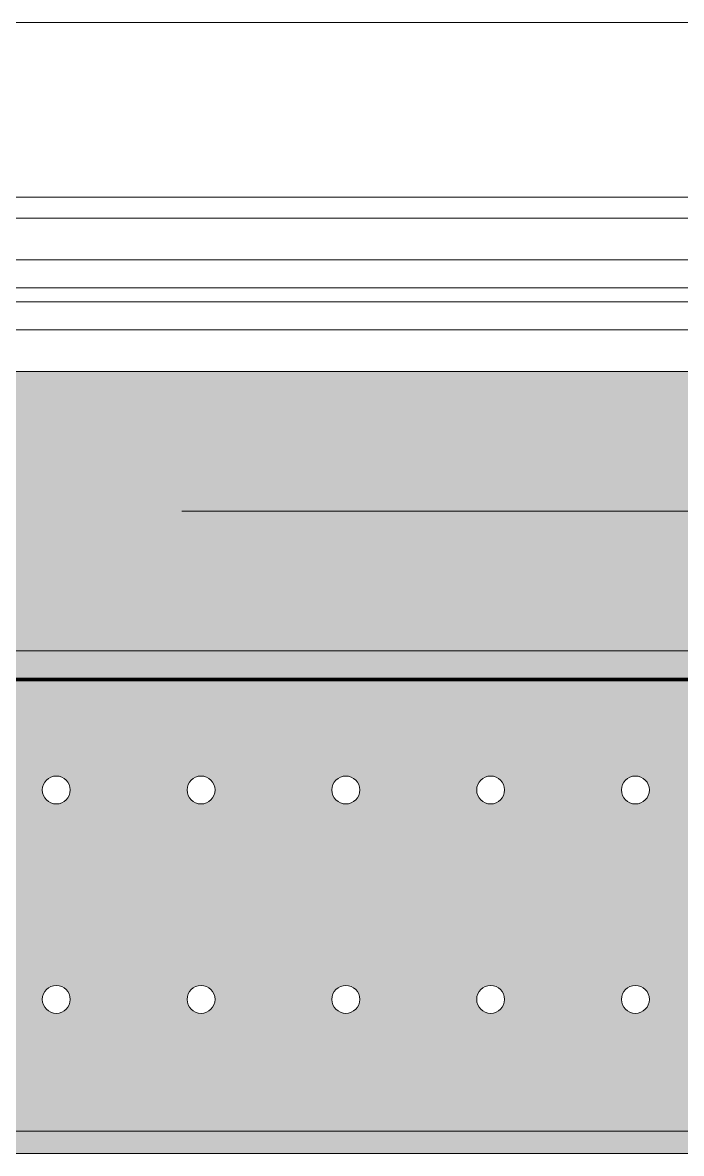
# Model space of a CAD drawing. Header units: millimetres. Extents: x 35144 to 233944, y -8553 to 29000.
# Drawn here: x 45791 to 46263, y 26540 to 27350 of the extents above; entities that cross this region are included whole.
import ezdxf

# ---------------------------------------------------------------- set-up
doc = ezdxf.new("R2010")
doc.units = ezdxf.units.MM
doc.linetypes.add('Осевая', pattern=[3175, 635, -476.25, 1587.5, -476.25])
for name, color, linetype, lineweight in [('A-GLAZ', 7, 'Continuous', 9), ('A-GLAZ-1', 7, 'Continuous', 13), ('Оси-2', 7, 'Осевая', 9)]:
    doc.layers.add(name, color=color, linetype=linetype, lineweight=lineweight)
for name, color, linetype, lineweight, true_color in [('A-WALL-1', 7, 'Continuous', 9, 0xc0c0c0), ('I-WALL-13', 7, 'Continuous', 53, 0xeaa7bf), ('I-WALL-27', 7, 'Continuous', 9, 0xd1cbbf), ('I-WALL-7', 7, 'Continuous', 9, 0xcbc7bf), ('S-WALL-ANLY', 7, 'Continuous', 13, 0x008040), ('Знаки-1', 9, 'Continuous', 9, 0x808080), ('Знаки-2', 7, 'Continuous', 9, 0xc1bbaf), ('Знаки-4', 7, 'Continuous', 9, 0xaba79f), ('Знаки-5', 7, 'Continuous', 9, 0xd5cdbe), ('Знаки-6', 7, 'Continuous', 9, 0xd1cabb), ('Знаки-7', 7, 'Continuous', 9, 0xccc5b7), ('Знаки-8', 7, 'Continuous', 9, 0xd4ccbd)]:
    doc.layers.add(name, color=color, linetype=linetype, lineweight=lineweight, true_color=true_color)
doc.layers.add('Знаки-3', color=7, linetype='Continuous', lineweight=9, transparency=0.5)

# ---------------------------------------------------------------- blocks, each defined once
blk = doc.blocks.new('120_Окно_СКБ_2Ст - 120_Окно_СКБ_2Ст 3100х2500 _мал_створка слева_-22273855-План отделки стен 1 этажа в осях 17-23')
at = {"layer": 'A-GLAZ'}
for p, q in [((1550, -5), (-1550, -5)), ((-1430, -55), (600, -55)), ((600, -65), (-1430, -65))]:
    blk.add_line(p, q, dxfattribs=at)
at = {"layer": 'A-GLAZ-1'}
for p, q in [((650, -35), (-1480, -35)), ((-1500, -85), (670, -85)), ((670, -85), (-1500, -85))]:
    blk.add_line(p, q, dxfattribs=at)
blk = doc.blocks.new('Зашивка радиатора_ с перфорацией М6 - Зашивка радиатора_ с перфорацией М13  _пищеблок_-32704458-План отделки стен 1 этажа в осях 17-23')
at = {"layer": 'Знаки-3'}
for points in [[(-370, 180), (2688.76, 180), (2688.76, 368), (2690, 368), (2690, 380), (-370, 380), (-370, 361.86)], [(2687.76, -179.94), (2688.76, -179.15), (2687.76, -163.94), (-370, -163.94), (-370, -179.94), (2663.76, -179.94)], [(840, -179.94), (880, -179.94), (879.32, -163.94), (840, -163.94)], [(840, -179.94), (880, -179.94), (879.32, -163.94), (840, -163.94)], [(865.18, -179.94), (870, -179.94), (869.66, -163.94), (850, -163.94), (850.34, -179.94), (865, -179.94)], [(850, -179.94), (870, -179.94), (869.66, -163.94), (850, -163.94)], [(940, -179.94), (980, -179.94), (979.32, -163.94), (940, -163.94)], [(980, -179.94), (979.32, -163.94), (940, -163.94), (940.68, -179.94), (979.32, -179.94)], [(950, -179.94), (970, -179.94), (969.66, -163.94), (950, -163.94)], [(960, -179.94), (970, -179.94), (969.66, -163.94), (950, -163.94), (950.34, -179.94), (957.41, -179.94)], [(1060, -179.94), (1080, -179.94), (1079.32, -163.94), (1040, -163.94), (1040.68, -179.94), (1054.82, -179.94)], [(1040, -179.94), (1080, -179.94), (1079.32, -163.94), (1040, -163.94)], [(1050, -179.94), (1070, -179.94), (1069.66, -163.94), (1050, -163.94)], [(1060, -179.94), (1070, -179.94), (1069.66, -163.94), (1050, -163.94), (1050.34, -179.94), (1057.41, -179.94)], [(1160, -179.94), (1180, -179.94), (1179.32, -163.94), (1140, -163.94), (1140.68, -179.94), (1154.82, -179.94)], [(1165, -179.94), (1180, -179.94), (1179.32, -163.94), (1140, -163.94), (1140.68, -179.94), (1162.59, -179.94)], [(1152.93, -179.94), (1170, -179.94), (1169.66, -163.94), (1150, -163.94), (1150.34, -179.94), (1151.34, -179.94)], [(1150, -179.94), (1170, -179.94), (1169.66, -163.94), (1150, -163.94)], [(1265.18, -179.94), (1280, -179.94), (1279.32, -163.94), (1240, -163.94), (1240.68, -179.94), (1265, -179.94)], [(1268.66, -179.94), (1280, -179.94), (1279.32, -163.94), (1240, -163.94), (1240.68, -179.94), (1267.07, -179.94)], [(1250, -179.94), (1270, -179.94), (1269.66, -163.94), (1250, -163.94)], [(1269.66, -179.94), (1270, -179.94), (1269.66, -163.94), (1250, -163.94), (1250.34, -179.94), (1268.66, -179.94)]]:
    blk.add_hatch(color=256, dxfattribs=at).paths.add_polyline_path(points)
h = blk.add_hatch(color=256, dxfattribs=at)
h.paths.add_polyline_path([(-370, -179.94), (2688.76, -179.15), (2688.76, 180), (-370, 180), (-370, 79.29)])
h.paths.add_polyline_path([(2316.25, -79.65), (2311.25, -78.31), (2307.59, -74.65), (2306.25, -69.65), (2307.59, -64.65), (2311.25, -60.98), (2316.25, -59.65), (2321.25, -60.98), (2324.91, -64.65), (2326.25, -69.65), (2324.91, -74.65), (2321.25, -78.31), (2318.84, -79.3)])
h.paths.add_polyline_path([(2523.75, -79.65), (2518.75, -78.31), (2515.09, -74.65), (2513.75, -69.65), (2515.09, -64.65), (2518.75, -60.98), (2523.75, -59.65), (2528.75, -60.98), (2532.41, -64.65), (2533.75, -69.65), (2532.41, -74.65), (2528.75, -78.31), (2526.34, -79.3)])
h.paths.add_polyline_path([(2108.75, -79.65), (2103.75, -78.31), (2100.09, -74.65), (2098.75, -69.65), (2100.09, -64.65), (2103.75, -60.98), (2108.75, -59.65), (2113.75, -60.98), (2117.41, -64.65), (2118.75, -69.65), (2117.41, -74.65), (2113.75, -78.31), (2111.34, -79.3)])
h.paths.add_polyline_path([(2420, -79.65), (2415, -78.31), (2411.34, -74.65), (2410, -69.65), (2411.34, -64.65), (2415, -60.98), (2420, -59.65), (2425, -60.98), (2428.66, -64.65), (2430, -69.65), (2428.66, -74.65), (2425, -78.31), (2422.59, -79.3)])
h.paths.add_polyline_path([(2627.5, -79.65), (2622.5, -78.31), (2618.84, -74.65), (2617.5, -69.65), (2618.84, -64.65), (2622.5, -60.98), (2627.5, -59.65), (2632.5, -60.98), (2636.16, -64.65), (2637.5, -69.65), (2636.16, -74.65), (2632.5, -78.31), (2630.09, -79.3)])
h.paths.add_polyline_path([(2005, -79.65), (2000, -78.31), (1996.34, -74.65), (1995, -69.65), (1996.34, -64.65), (2000, -60.98), (2005, -59.65), (2010, -60.98), (2013.66, -64.65), (2015, -69.65), (2013.66, -74.65), (2010, -78.31), (2007.59, -79.3)])
h.paths.add_polyline_path([(2212.5, -79.65), (2207.5, -78.31), (2203.84, -74.65), (2202.5, -69.65), (2203.84, -64.65), (2207.5, -60.98), (2212.5, -59.65), (2217.5, -60.98), (2221.16, -64.65), (2222.5, -69.65), (2221.16, -74.65), (2217.5, -78.31), (2215.09, -79.3)])
h.paths.add_polyline_path([(1693.75, -79.65), (1688.75, -78.31), (1685.09, -74.65), (1683.75, -69.65), (1685.09, -64.65), (1688.75, -60.98), (1693.75, -59.65), (1698.75, -60.98), (1702.41, -64.65), (1703.75, -69.65), (1702.41, -74.65), (1698.75, -78.31), (1696.34, -79.3)])
h.paths.add_polyline_path([(1590, -79.65), (1585, -78.31), (1581.34, -74.65), (1580, -69.65), (1581.4, -64.56), (1585, -60.98), (1590, -59.65), (1595, -60.98), (1598.66, -64.65), (1600, -69.65), (1598.66, -74.65), (1595, -78.31), (1592.59, -79.3)])
h.paths.add_polyline_path([(1486.25, -79.65), (1481.25, -78.31), (1477.59, -74.65), (1476.25, -69.65), (1477.59, -64.65), (1481.25, -60.98), (1486.25, -59.65), (1491.25, -60.98), (1494.91, -64.65), (1496.25, -69.65), (1494.91, -74.65), (1491.25, -78.31), (1488.63, -79.33)])
h.paths.add_polyline_path([(1797.5, -79.65), (1792.5, -78.31), (1788.84, -74.65), (1787.5, -69.65), (1788.84, -64.65), (1792.5, -60.98), (1797.5, -59.65), (1802.5, -60.98), (1806.16, -64.65), (1807.5, -69.65), (1806.16, -74.65), (1802.5, -78.31), (1800.09, -79.3)])
h.paths.add_polyline_path([(1901.25, -79.65), (1896.25, -78.31), (1892.59, -74.65), (1891.25, -69.65), (1892.59, -64.65), (1896.25, -60.98), (1901.25, -59.65), (1906.25, -60.98), (1909.91, -64.65), (1911.25, -69.65), (1909.91, -74.65), (1906.25, -78.31), (1903.84, -79.3)])
h.paths.add_polyline_path([(1382.5, -79.65), (1377.5, -78.31), (1373.84, -74.65), (1372.5, -69.65), (1373.84, -64.65), (1377.5, -60.98), (1382.5, -59.65), (1387.5, -60.98), (1391.16, -64.65), (1392.5, -69.65), (1391.16, -74.65), (1387.5, -78.31), (1385.09, -79.3)])
h.paths.add_polyline_path([(1071.25, -79.65), (1066.25, -78.31), (1062.59, -74.65), (1061.25, -69.65), (1062.59, -64.65), (1066.25, -60.98), (1071.25, -59.65), (1076.25, -60.98), (1079.91, -64.65), (1081.25, -69.65), (1079.91, -74.65), (1076.25, -78.31), (1073.84, -79.3)])
h.paths.add_polyline_path([(760, -79.65), (755, -78.31), (751.34, -74.65), (750, -69.65), (751.34, -64.65), (755, -60.98), (760, -59.65), (765, -60.98), (768.66, -64.65), (770, -69.65), (768.66, -74.65), (765, -78.31), (762.59, -79.3)])
h.paths.add_polyline_path([(967.5, -79.65), (962.5, -78.31), (958.84, -74.65), (957.5, -69.65), (958.84, -64.65), (962.5, -60.98), (967.5, -59.65), (972.5, -60.98), (976.16, -64.65), (977.5, -69.65), (976.16, -74.65), (972.5, -78.31), (970.09, -79.3)])
h.paths.add_polyline_path([(1175, -79.65), (1170, -78.31), (1166.34, -74.65), (1165, -69.65), (1166.34, -64.65), (1170, -60.98), (1175, -59.65), (1180, -60.98), (1183.66, -64.65), (1185, -69.65), (1183.66, -74.65), (1180, -78.31), (1177.59, -79.3)])
h.paths.add_polyline_path([(1278.75, -79.65), (1273.75, -78.31), (1270.09, -74.65), (1268.75, -69.65), (1270.09, -64.65), (1273.75, -60.98), (1278.75, -59.65), (1283.75, -60.98), (1287.41, -64.65), (1288.75, -69.65), (1287.41, -74.65), (1283.75, -78.31), (1281.34, -79.3)])
h.paths.add_polyline_path([(863.75, -79.65), (858.75, -78.31), (855.09, -74.65), (853.75, -69.65), (855.09, -64.65), (858.75, -60.98), (863.75, -59.65), (868.75, -60.98), (872.41, -64.65), (873.75, -69.65), (872.41, -74.65), (868.75, -78.31), (866.34, -79.3)])
h.paths.add_polyline_path([(656.25, -79.65), (651.25, -78.31), (647.59, -74.65), (646.25, -69.65), (647.59, -64.65), (651.25, -60.98), (656.25, -59.65), (661.25, -60.98), (664.91, -64.65), (666.25, -69.65), (664.91, -74.65), (661.25, -78.31), (658.84, -79.3)])
h.paths.add_polyline_path([(345, -79.65), (340, -78.31), (336.34, -74.65), (335, -69.65), (336.34, -64.65), (340, -60.98), (345, -59.65), (350, -60.98), (353.66, -64.65), (355, -69.65), (353.66, -74.65), (350, -78.31), (347.59, -79.3)])
h.paths.add_polyline_path([(448.75, -79.65), (443.75, -78.31), (440.09, -74.65), (438.75, -69.65), (440.09, -64.65), (443.75, -60.98), (448.75, -59.65), (453.75, -60.98), (457.41, -64.65), (458.75, -69.65), (457.41, -74.65), (453.75, -78.31), (451.34, -79.3)])
h.paths.add_polyline_path([(137.5, -79.65), (132.5, -78.31), (128.84, -74.65), (127.5, -69.65), (128.84, -64.65), (132.5, -60.98), (137.5, -59.65), (142.5, -60.98), (146.16, -64.65), (147.5, -69.65), (146.16, -74.65), (142.5, -78.31), (140.09, -79.3)])
h.paths.add_polyline_path([(241.25, -79.65), (236.25, -78.31), (232.59, -74.65), (231.25, -69.65), (232.59, -64.65), (236.25, -60.98), (241.25, -59.65), (246.25, -60.98), (249.91, -64.65), (251.25, -69.65), (249.91, -74.65), (246.25, -78.31), (243.84, -79.3)])
h.paths.add_polyline_path([(552.5, -79.65), (547.5, -78.31), (543.84, -74.65), (542.5, -69.65), (543.84, -64.65), (547.5, -60.98), (552.5, -59.65), (557.5, -60.98), (561.16, -64.65), (562.5, -69.65), (560.93, -74.94), (557.5, -78.31), (555.09, -79.3)])
h.paths.add_polyline_path([(33.75, -79.65), (28.75, -78.31), (25.09, -74.65), (23.75, -69.65), (25.09, -64.65), (28.75, -60.98), (33.75, -59.65), (38.75, -60.98), (42.41, -64.65), (43.75, -69.65), (42.41, -74.65), (38.75, -78.31), (36.34, -79.3)])
h.paths.add_polyline_path([(-173.75, -79.65), (-178.75, -78.31), (-182.41, -74.65), (-183.75, -69.65), (-182.41, -64.65), (-178.75, -60.98), (-173.75, -59.65), (-168.75, -60.98), (-165.09, -64.65), (-163.75, -69.65), (-165.09, -74.65), (-168.75, -78.31), (-171.16, -79.3)])
h.paths.add_polyline_path([(-70, -79.65), (-75, -78.31), (-78.66, -74.65), (-80, -69.65), (-78.66, -64.65), (-75, -60.98), (-70, -59.65), (-65, -60.98), (-61.34, -64.65), (-60, -69.65), (-61.34, -74.65), (-65, -78.31), (-67.41, -79.3)])
h.paths.add_polyline_path([(-277.5, -79.65), (-282.5, -78.31), (-286.16, -74.65), (-287.5, -69.65), (-286.16, -64.65), (-282.5, -60.98), (-277.5, -59.65), (-272.5, -60.98), (-268.84, -64.65), (-267.5, -69.65), (-268.84, -74.65), (-272.5, -78.31), (-274.91, -79.3)])
h.paths.add_polyline_path([(2627.5, 70.35), (2622.5, 71.69), (2618.84, 75.35), (2617.5, 80.35), (2618.84, 85.35), (2622.5, 89.02), (2627.5, 90.35), (2632.5, 89.02), (2636.16, 85.35), (2637.5, 80.35), (2636.16, 75.35), (2632.5, 71.69), (2630.09, 70.7)])
h.paths.add_polyline_path([(2316.25, 70.35), (2311.25, 71.69), (2307.59, 75.35), (2306.25, 80.35), (2307.59, 85.35), (2311.25, 89.02), (2316.25, 90.35), (2321.25, 89.02), (2324.91, 85.35), (2326.25, 80.35), (2324.91, 75.35), (2321.25, 71.69), (2318.84, 70.7)])
h.paths.add_polyline_path([(2108.75, 70.35), (2103.75, 71.69), (2100.09, 75.35), (2098.75, 80.35), (2100.09, 85.35), (2103.75, 89.02), (2108.75, 90.35), (2113.75, 89.02), (2117.41, 85.35), (2118.75, 80.35), (2117.41, 75.35), (2113.75, 71.69), (2111.34, 70.7)])
h.paths.add_polyline_path([(2005, 70.35), (2000, 71.69), (1996.34, 75.35), (1995, 80.35), (1996.34, 85.35), (2000, 89.02), (2005, 90.35), (2010, 89.02), (2013.66, 85.35), (2015, 80.35), (2013.66, 75.35), (2010, 71.69), (2007.59, 70.7)])
h.paths.add_polyline_path([(1901.25, 70.35), (1896.25, 71.69), (1892.59, 75.35), (1891.25, 80.35), (1892.59, 85.35), (1896.25, 89.02), (1901.25, 90.35), (1906.25, 89.02), (1909.91, 85.35), (1911.25, 80.35), (1909.91, 75.35), (1906.25, 71.69), (1903.84, 70.7)])
h.paths.add_polyline_path([(2523.75, 70.35), (2518.75, 71.69), (2515.09, 75.35), (2513.75, 80.35), (2515.09, 85.35), (2518.75, 89.02), (2523.75, 90.35), (2528.75, 89.02), (2532.41, 85.35), (2533.75, 80.35), (2532.41, 75.35), (2528.75, 71.69), (2526.34, 70.7)])
h.paths.add_polyline_path([(2420, 70.35), (2415, 71.69), (2411.34, 75.35), (2410, 80.35), (2411.34, 85.35), (2415, 89.02), (2420, 90.35), (2425, 89.02), (2428.66, 85.35), (2430, 80.35), (2428.66, 75.35), (2425, 71.69), (2422.59, 70.7)])
h.paths.add_polyline_path([(2212.5, 70.35), (2207.5, 71.69), (2203.84, 75.35), (2202.5, 80.35), (2203.84, 85.35), (2207.5, 89.02), (2212.5, 90.35), (2217.5, 89.02), (2221.16, 85.35), (2222.5, 80.35), (2221.16, 75.35), (2217.5, 71.69), (2215.09, 70.7)])
h.paths.add_polyline_path([(1278.75, 70.35), (1273.75, 71.69), (1270.09, 75.35), (1268.75, 80.35), (1270.09, 85.35), (1273.75, 89.02), (1278.75, 90.35), (1283.75, 89.02), (1287.41, 85.35), (1288.75, 80.35), (1287.41, 75.35), (1283.75, 71.69), (1281.34, 70.7)])
h.paths.add_polyline_path([(1693.75, 70.35), (1688.75, 71.69), (1685.09, 75.35), (1683.75, 80.35), (1685.09, 85.35), (1688.75, 89.02), (1693.75, 90.35), (1698.75, 89.02), (1702.41, 85.35), (1703.75, 80.35), (1702.41, 75.35), (1698.75, 71.69), (1696.34, 70.7)])
h.paths.add_polyline_path([(1797.5, 70.35), (1792.5, 71.69), (1788.84, 75.35), (1787.5, 80.35), (1788.84, 85.35), (1792.5, 89.02), (1797.5, 90.35), (1802.5, 89.02), (1806.16, 85.35), (1807.5, 80.35), (1806.16, 75.35), (1802.5, 71.69), (1800.09, 70.7)])
h.paths.add_polyline_path([(1382.5, 70.35), (1377.5, 71.69), (1373.84, 75.35), (1372.5, 80.35), (1373.84, 85.35), (1377.5, 89.02), (1382.5, 90.35), (1387.5, 89.02), (1391.16, 85.35), (1392.5, 80.35), (1391.16, 75.35), (1387.5, 71.69), (1385.09, 70.7)])
h.paths.add_polyline_path([(1590, 70.35), (1585, 71.69), (1581.34, 75.35), (1580, 80.35), (1581.34, 85.35), (1585, 89.02), (1590, 90.35), (1595, 89.02), (1598.66, 85.35), (1600, 80.35), (1598.66, 75.35), (1595, 71.69), (1592.59, 70.7)])
h.paths.add_polyline_path([(1486.25, 70.35), (1481.25, 71.69), (1477.59, 75.35), (1476.25, 80.35), (1477.59, 85.35), (1481.25, 89.02), (1486.25, 90.35), (1491.25, 89.02), (1494.91, 85.35), (1496.25, 80.35), (1494.91, 75.35), (1491.25, 71.69), (1488.63, 70.67)])
h.paths.add_polyline_path([(863.75, 70.35), (858.75, 71.69), (855.09, 75.35), (853.75, 80.35), (855.09, 85.35), (858.75, 89.02), (863.75, 90.35), (868.75, 89.02), (872.41, 85.35), (873.75, 80.35), (872.41, 75.35), (868.75, 71.69), (866.34, 70.7)])
h.paths.add_polyline_path([(967.5, 70.35), (962.5, 71.69), (958.84, 75.35), (957.5, 80.35), (958.84, 85.35), (962.5, 89.02), (967.5, 90.35), (972.5, 89.02), (976.16, 85.35), (977.5, 80.35), (976.16, 75.35), (972.5, 71.69), (970.09, 70.7)])
h.paths.add_polyline_path([(760, 70.35), (755, 71.69), (751.34, 75.35), (750, 80.35), (751.34, 85.35), (755, 89.02), (760, 90.35), (765, 89.02), (768.66, 85.35), (770, 80.35), (768.66, 75.35), (765, 71.69), (762.59, 70.7)])
h.paths.add_polyline_path([(1175, 70.35), (1170, 71.69), (1166.34, 75.35), (1165, 80.35), (1166.34, 85.35), (1170, 89.02), (1175, 90.35), (1180, 89.02), (1183.66, 85.35), (1185, 80.35), (1183.66, 75.35), (1180, 71.69), (1177.59, 70.7)])
h.paths.add_polyline_path([(656.25, 70.35), (651.25, 71.69), (647.59, 75.35), (646.25, 80.35), (647.59, 85.35), (651.25, 89.02), (656.25, 90.35), (661.25, 89.02), (664.91, 85.35), (666.25, 80.35), (664.91, 75.35), (661.25, 71.69), (658.84, 70.7)])
h.paths.add_polyline_path([(1071.25, 70.35), (1066.25, 71.69), (1062.59, 75.35), (1061.25, 80.35), (1062.59, 85.35), (1066.25, 89.02), (1071.25, 90.35), (1076.25, 89.02), (1079.91, 85.35), (1081.25, 80.35), (1079.91, 75.35), (1076.25, 71.69), (1073.84, 70.7)])
h.paths.add_polyline_path([(241.25, 70.35), (236.25, 71.69), (232.59, 75.35), (231.25, 80.35), (232.59, 85.35), (236.25, 89.02), (241.25, 90.35), (246.25, 89.02), (249.91, 85.35), (251.25, 80.35), (249.91, 75.35), (246.25, 71.69), (243.84, 70.7)])
h.paths.add_polyline_path([(137.5, 70.35), (132.5, 71.69), (128.84, 75.35), (127.5, 80.35), (128.84, 85.35), (132.5, 89.02), (137.5, 90.35), (142.5, 89.02), (146.16, 85.35), (147.5, 80.35), (146.16, 75.35), (142.5, 71.69), (140.09, 70.7)])
h.paths.add_polyline_path([(345, 70.35), (340, 71.69), (336.34, 75.35), (335, 80.35), (336.34, 85.35), (340, 89.02), (345, 90.35), (350, 89.02), (353.66, 85.35), (355, 80.35), (353.66, 75.35), (350, 71.69), (347.59, 70.7)])
h.paths.add_polyline_path([(33.75, 70.35), (28.75, 71.69), (25.09, 75.35), (23.75, 80.35), (25.09, 85.35), (28.75, 89.02), (33.75, 90.35), (38.75, 89.02), (42.41, 85.35), (43.75, 80.35), (42.41, 75.35), (38.75, 71.69), (36.34, 70.7)])
h.paths.add_polyline_path([(448.75, 70.35), (443.75, 71.69), (440.09, 75.35), (438.75, 80.35), (440.09, 85.35), (443.75, 89.02), (448.75, 90.35), (453.75, 89.02), (457.41, 85.35), (458.75, 80.35), (457.41, 75.35), (453.75, 71.69), (451.34, 70.7)])
h.paths.add_polyline_path([(-70, 70.35), (-75, 71.69), (-78.66, 75.35), (-80, 80.35), (-78.66, 85.35), (-75, 89.02), (-70, 90.35), (-65, 89.02), (-61.34, 85.35), (-60, 80.35), (-61.34, 75.35), (-65, 71.69), (-67.41, 70.7)])
h.paths.add_polyline_path([(552.5, 70.35), (547.5, 71.69), (543.84, 75.35), (542.5, 80.35), (543.84, 85.35), (547.5, 89.02), (552.5, 90.35), (557.5, 89.02), (561.16, 85.35), (562.5, 80.35), (560.93, 75.06), (557.5, 71.69), (555.09, 70.7)])
h.paths.add_polyline_path([(-173.75, 70.35), (-178.75, 71.69), (-182.41, 75.35), (-183.75, 80.35), (-182.41, 85.35), (-178.75, 89.02), (-173.75, 90.35), (-168.75, 89.02), (-165.09, 85.35), (-163.75, 80.35), (-165.09, 75.35), (-168.75, 71.69), (-171.16, 70.7)])
h.paths.add_polyline_path([(-277.5, 70.35), (-282.5, 71.69), (-286.16, 75.35), (-287.5, 80.35), (-286.16, 85.35), (-282.5, 89.02), (-277.5, 90.35), (-272.5, 89.02), (-268.84, 85.35), (-267.5, 80.35), (-268.84, 75.35), (-272.5, 71.69), (-274.91, 70.7)])
at = {"layer": 'Знаки-1'}
for p, q in [((2690, 380), (-370, 380)), ((-370, 180), (2688.76, 180)), ((2688.76, 180), (-370, 180)), ((-370, -179.94), (2688.76, -179.94))]:
    blk.add_line(p, q, dxfattribs=at)
for centre, start, end in [((863.75, 80.35), 0, 180), ((967.5, 80.35), 0, 180), ((1071.25, 80.35), 0, 180), ((1175, 80.35), 0, 180), ((1278.75, 80.35), 0, 180), ((863.75, 80.35), 180, 0), ((967.5, 80.35), 180, 0), ((1071.25, 80.35), 180, 0), ((1175, 80.35), 180, 0), ((1278.75, 80.35), 180, 0), ((863.75, -69.65), 0, 180), ((967.5, -69.65), 0, 180), ((1071.25, -69.65), 0, 180), ((1175, -69.65), 0, 180), ((1278.75, -69.65), 0, 180), ((863.75, -69.65), 180, 0), ((967.5, -69.65), 180, 0), ((1071.25, -69.65), 180, 0), ((1175, -69.65), 180, 0), ((1278.75, -69.65), 180, 0)]:
    blk.add_arc(centre, 10, start, end, dxfattribs=at)
at = {"layer": 'Знаки-2'}
for p, q in [((2688.76, 180), (-370, 180)), ((-370, 180), (2688.76, 180)), ((840, -163.94), (880, -163.94)), ((880, -163.94), (840, -163.94)), ((940, -163.94), (880, -163.94)), ((940, -163.94), (950, -163.94)), ((950, -163.94), (940, -163.94)), ((950, -163.94), (970, -163.94)), ((951.34, -163.94), (950, -163.94)), ((970, -163.94), (951.34, -163.94)), ((970, -163.94), (980, -163.94)), ((980, -163.94), (970, -163.94)), ((1040, -163.94), (980, -163.94)), ((1040, -163.94), (1042.68, -163.94)), ((1080, -163.94), (1040, -163.94)), ((1042.68, -163.94), (1060, -163.94)), ((1060, -163.94), (1080, -163.94)), ((1140, -163.94), (1080, -163.94)), ((1140, -163.94), (1180, -163.94)), ((1180, -163.94), (1140, -163.94)), ((1240, -163.94), (1180, -163.94)), ((1240, -163.94), (1250, -163.94)), ((1250, -163.94), (1240, -163.94)), ((1250, -163.94), (1270, -163.94)), ((1270, -163.94), (1250, -163.94)), ((1270, -163.94), (1280, -163.94)), ((1280, -163.94), (1270, -163.94)), ((1340, -163.94), (1280, -163.94)), ((840, -179.94), (880, -179.94)), ((880, -179.94), (840, -179.94)), ((880, -179.94), (940, -179.94)), ((940, -179.94), (950, -179.94)), ((950, -179.94), (940, -179.94)), ((950, -179.94), (957.41, -179.94)), ((970, -179.94), (950, -179.94)), ((957.41, -179.94), (970, -179.94)), ((970, -179.94), (980, -179.94)), ((980, -179.94), (970, -179.94)), ((980, -179.94), (1040, -179.94)), ((1040, -179.94), (1080, -179.94)), ((1080, -179.94), (1040, -179.94)), ((1080, -179.94), (1140, -179.94)), ((1140, -179.94), (1180, -179.94)), ((1180, -179.94), (1140, -179.94)), ((1180, -179.94), (1240, -179.94)), ((1240, -179.94), (1250, -179.94)), ((1245.86, -179.94), (1240, -179.94)), ((1250, -179.94), (1245.86, -179.94)), ((1250, -179.94), (1270, -179.94)), ((1270, -179.94), (1250, -179.94)), ((1270, -179.94), (1280, -179.94)), ((1279.32, -179.94), (1270, -179.94)), ((1280, -179.94), (1279.32, -179.94)), ((1280, -179.94), (1340, -179.94))]:
    blk.add_line(p, q, dxfattribs=at)
at = {"layer": 'Знаки-4'}
for p, q in [((-370, 380), (2690, 380)), ((-322.14, -163.94), (2646.93, -163.94)), ((2688.76, -179.94), (-370, -179.94)), ((2663.76, -179.94), (-359.24, -179.94))]:
    blk.add_line(p, q, dxfattribs=at)
for centre, start, end in [((863.75, 80.35), 0, 180), ((967.5, 80.35), 0, 180), ((1071.25, 80.35), 0, 180), ((1175, 80.35), 0, 180), ((1278.75, 80.35), 0, 180), ((863.75, 80.35), 180, 360), ((967.5, 80.35), 180, 0), ((1071.25, 80.35), 180, 360), ((1175, 80.35), 180, 360), ((1278.75, 80.35), 180, 360), ((863.75, -69.65), 0, 180), ((967.5, -69.65), 0, 180), ((1071.25, -69.65), 0, 180), ((1175, -69.65), 0, 180), ((1278.75, -69.65), 0, 180), ((863.75, -69.65), 180, 360), ((967.5, -69.65), 180, 360), ((1071.25, -69.65), 180, 360), ((1175, -69.65), 180, 360), ((1278.75, -69.65), 180, 360)]:
    blk.add_arc(centre, 10, start, end, dxfattribs=at)
at = {"layer": 'Знаки-5'}
for p, q in [((854.82, -163.94), (851.34, -163.94)), ((865, -163.94), (855, -163.94)), ((868.66, -163.94), (865.18, -163.94)), ((954.82, -163.94), (951.34, -163.94)), ((965, -163.94), (955, -163.94)), ((968.66, -163.94), (965.18, -163.94)), ((1054.82, -163.94), (1051.34, -163.94)), ((1065, -163.94), (1055, -163.94)), ((1068.66, -163.94), (1065.18, -163.94)), ((1154.82, -163.94), (1151.34, -163.94)), ((1165, -163.94), (1155, -163.94)), ((1168.66, -163.94), (1165.18, -163.94)), ((1254.82, -163.94), (1251.34, -163.94)), ((1265, -163.94), (1255, -163.94)), ((1268.66, -163.94), (1265.18, -163.94)), ((851.34, -179.94), (854.82, -179.94)), ((855, -179.94), (865, -179.94)), ((865.18, -179.94), (868.66, -179.94)), ((951.34, -179.94), (954.82, -179.94)), ((955, -179.94), (965, -179.94)), ((965.18, -179.94), (968.66, -179.94)), ((1051.34, -179.94), (1054.82, -179.94)), ((1055, -179.94), (1065, -179.94)), ((1065.18, -179.94), (1068.66, -179.94)), ((1151.34, -179.94), (1154.82, -179.94)), ((1155, -179.94), (1165, -179.94)), ((1165.18, -179.94), (1168.66, -179.94)), ((1251.34, -179.94), (1254.82, -179.94)), ((1255, -179.94), (1265, -179.94)), ((1265.18, -179.94), (1268.66, -179.94))]:
    blk.add_line(p, q, dxfattribs=at)
at = {"layer": 'Знаки-6'}
for p, q in [((850, -163.94), (840.68, -163.94)), ((851.28, -163.94), (854.82, -163.94)), ((854.82, -163.94), (851.28, -163.94)), ((855, -163.94), (865, -163.94)), ((865, -163.94), (855, -163.94)), ((865.18, -163.94), (868.72, -163.94)), ((868.72, -163.94), (865.18, -163.94)), ((879.32, -163.94), (870, -163.94)), ((950, -163.94), (940.68, -163.94)), ((950, -163.94), (952.93, -163.94)), ((954.81, -163.94), (950, -163.94)), ((952.93, -163.94), (954.81, -163.94)), ((955, -163.94), (962.59, -163.94)), ((965, -163.94), (955, -163.94)), ((962.59, -163.94), (965, -163.94)), ((965.19, -163.94), (969.66, -163.94)), ((970, -163.94), (965.19, -163.94)), ((969.66, -163.94), (970, -163.94)), ((979.32, -163.94), (970, -163.94)), ((1050, -163.94), (1040.68, -163.94)), ((1050, -163.94), (1054.81, -163.94)), ((1052.93, -163.94), (1050, -163.94)), ((1054.81, -163.94), (1052.93, -163.94)), ((1055, -163.94), (1065, -163.94)), ((1065, -163.94), (1055, -163.94)), ((1065.19, -163.94), (1070, -163.94)), ((1070, -163.94), (1065.19, -163.94)), ((1079.32, -163.94), (1070, -163.94)), ((1150, -163.94), (1140.68, -163.94)), ((1151.28, -163.94), (1154.82, -163.94)), ((1154.82, -163.94), (1151.28, -163.94)), ((1155, -163.94), (1165, -163.94)), ((1165, -163.94), (1155, -163.94)), ((1165.18, -163.94), (1168.72, -163.94)), ((1168.72, -163.94), (1165.18, -163.94)), ((1179.32, -163.94), (1170, -163.94)), ((1250, -163.94), (1240.68, -163.94)), ((1250, -163.94), (1252.93, -163.94)), ((1252.93, -163.94), (1250, -163.94)), ((1252.93, -163.94), (1254.81, -163.94)), ((1254.81, -163.94), (1252.93, -163.94)), ((1255, -163.94), (1260, -163.94)), ((1260, -163.94), (1255, -163.94)), ((1260, -163.94), (1265, -163.94)), ((1265, -163.94), (1260, -163.94)), ((1265.19, -163.94), (1267.07, -163.94)), ((1267.07, -163.94), (1265.19, -163.94)), ((1267.07, -163.94), (1270, -163.94)), ((1270, -163.94), (1267.07, -163.94)), ((1279.32, -163.94), (1270, -163.94)), ((840.68, -179.94), (850, -179.94)), ((851.28, -179.94), (854.82, -179.94)), ((854.82, -179.94), (851.28, -179.94)), ((855, -179.94), (865, -179.94)), ((860, -179.94), (855, -179.94)), ((865, -179.94), (860, -179.94)), ((865.18, -179.94), (868.72, -179.94)), ((868.72, -179.94), (865.18, -179.94)), ((870, -179.94), (879.32, -179.94)), ((940.68, -179.94), (950, -179.94)), ((950, -179.94), (954.81, -179.94)), ((954.81, -179.94), (950, -179.94)), ((955, -179.94), (965, -179.94)), ((965, -179.94), (955, -179.94)), ((965.19, -179.94), (970, -179.94)), ((970, -179.94), (965.19, -179.94)), ((970, -179.94), (979.32, -179.94)), ((1040.68, -179.94), (1050, -179.94)), ((1050, -179.94), (1054.81, -179.94)), ((1054.81, -179.94), (1050, -179.94)), ((1055, -179.94), (1060, -179.94)), ((1065, -179.94), (1055, -179.94)), ((1060, -179.94), (1065, -179.94)), ((1065.19, -179.94), (1070, -179.94)), ((1070, -179.94), (1065.19, -179.94)), ((1070, -179.94), (1079.32, -179.94)), ((1140.68, -179.94), (1150, -179.94)), ((1151.28, -179.94), (1154.82, -179.94)), ((1154.82, -179.94), (1151.28, -179.94)), ((1155, -179.94), (1165, -179.94)), ((1165, -179.94), (1155, -179.94)), ((1165.18, -179.94), (1168.72, -179.94)), ((1168.72, -179.94), (1165.18, -179.94)), ((1170, -179.94), (1179.32, -179.94)), ((1240.68, -179.94), (1250, -179.94)), ((1250, -179.94), (1251.34, -179.94)), ((1254.81, -179.94), (1250, -179.94)), ((1251.34, -179.94), (1254.81, -179.94)), ((1255, -179.94), (1265, -179.94)), ((1265, -179.94), (1255, -179.94)), ((1265.19, -179.94), (1268.66, -179.94)), ((1268.66, -179.94), (1265.19, -179.94)), ((1268.66, -179.94), (1270, -179.94)), ((1270, -179.94), (1268.66, -179.94)), ((1270, -179.94), (1279.32, -179.94))]:
    blk.add_line(p, q, dxfattribs=at)
at = {"layer": 'Знаки-7'}
for p, q in [((840, -163.94), (850, -163.94)), ((840.68, -163.94), (840, -163.94)), ((850, -163.94), (840.68, -163.94)), ((850, -163.94), (850.34, -163.94)), ((854.81, -163.94), (850, -163.94)), ((850.34, -163.94), (851.34, -163.94)), ((851.34, -163.94), (854.81, -163.94)), ((855, -163.94), (865, -163.94)), ((857.41, -163.94), (855, -163.94)), ((865, -163.94), (857.41, -163.94)), ((865.19, -163.94), (870, -163.94)), ((869.66, -163.94), (865.19, -163.94)), ((870, -163.94), (869.66, -163.94)), ((870, -163.94), (874.14, -163.94)), ((877.32, -163.94), (870, -163.94)), ((874.14, -163.94), (880, -163.94)), ((880, -163.94), (877.32, -163.94)), ((940, -163.94), (950, -163.94)), ((950, -163.94), (940, -163.94)), ((951.28, -163.94), (954.82, -163.94)), ((954.82, -163.94), (951.28, -163.94)), ((955, -163.94), (965, -163.94)), ((965, -163.94), (955, -163.94)), ((965.18, -163.94), (968.72, -163.94)), ((968.72, -163.94), (965.18, -163.94)), ((970, -163.94), (974.14, -163.94)), ((980, -163.94), (970, -163.94)), ((974.14, -163.94), (980, -163.94)), ((1040, -163.94), (1040.68, -163.94)), ((1045.86, -163.94), (1040, -163.94)), ((1040.68, -163.94), (1045.86, -163.94)), ((1045.86, -163.94), (1050, -163.94)), ((1050, -163.94), (1045.86, -163.94)), ((1050, -163.94), (1052.93, -163.94)), ((1052.93, -163.94), (1050, -163.94)), ((1052.93, -163.94), (1054.81, -163.94)), ((1054.81, -163.94), (1052.93, -163.94)), ((1055, -163.94), (1057.41, -163.94)), ((1065, -163.94), (1055, -163.94)), ((1057.41, -163.94), (1060, -163.94)), ((1060, -163.94), (1062.59, -163.94)), ((1062.59, -163.94), (1065, -163.94)), ((1065.19, -163.94), (1067.07, -163.94)), ((1070, -163.94), (1065.19, -163.94)), ((1067.07, -163.94), (1068.66, -163.94)), ((1068.66, -163.94), (1069.66, -163.94)), ((1069.66, -163.94), (1070, -163.94)), ((1070, -163.94), (1074.14, -163.94)), ((1079.32, -163.94), (1070, -163.94)), ((1074.14, -163.94), (1077.32, -163.94)), ((1077.32, -163.94), (1080, -163.94)), ((1080, -163.94), (1079.32, -163.94)), ((1140, -163.94), (1140.68, -163.94)), ((1150, -163.94), (1140, -163.94)), ((1140.68, -163.94), (1150, -163.94)), ((1150, -163.94), (1154.81, -163.94)), ((1151.34, -163.94), (1150, -163.94)), ((1152.93, -163.94), (1151.34, -163.94)), ((1154.81, -163.94), (1152.93, -163.94)), ((1155, -163.94), (1165, -163.94)), ((1165, -163.94), (1155, -163.94)), ((1165.19, -163.94), (1168.66, -163.94)), ((1170, -163.94), (1165.19, -163.94)), ((1168.66, -163.94), (1170, -163.94)), ((1170, -163.94), (1174.14, -163.94)), ((1179.32, -163.94), (1170, -163.94)), ((1174.14, -163.94), (1180, -163.94)), ((1180, -163.94), (1179.32, -163.94)), ((1240, -163.94), (1250, -163.94)), ((1242.68, -163.94), (1240, -163.94)), ((1245.86, -163.94), (1242.68, -163.94)), ((1250, -163.94), (1245.86, -163.94)), ((1251.28, -163.94), (1254.82, -163.94)), ((1254.82, -163.94), (1251.28, -163.94)), ((1255, -163.94), (1265, -163.94)), ((1260, -163.94), (1255, -163.94)), ((1265, -163.94), (1260, -163.94)), ((1265.18, -163.94), (1268.72, -163.94)), ((1268.72, -163.94), (1265.18, -163.94)), ((1270, -163.94), (1280, -163.94)), ((1280, -163.94), (1270, -163.94)), ((840, -179.94), (840.68, -179.94)), ((842.68, -179.94), (840, -179.94)), ((840.68, -179.94), (850, -179.94)), ((850, -179.94), (842.68, -179.94)), ((850, -179.94), (854.81, -179.94)), ((854.81, -179.94), (850, -179.94)), ((855, -179.94), (865, -179.94)), ((857.41, -179.94), (855, -179.94)), ((865, -179.94), (857.41, -179.94)), ((865.19, -179.94), (870, -179.94)), ((870, -179.94), (865.19, -179.94)), ((870, -179.94), (877.32, -179.94)), ((880, -179.94), (870, -179.94)), ((877.32, -179.94), (880, -179.94)), ((940, -179.94), (940.68, -179.94)), ((950, -179.94), (940, -179.94)), ((940.68, -179.94), (950, -179.94)), ((951.28, -179.94), (954.82, -179.94)), ((954.82, -179.94), (951.28, -179.94)), ((955, -179.94), (960, -179.94)), ((965, -179.94), (955, -179.94)), ((960, -179.94), (965, -179.94)), ((965.18, -179.94), (968.72, -179.94)), ((968.72, -179.94), (965.18, -179.94)), ((970, -179.94), (974.14, -179.94)), ((979.32, -179.94), (970, -179.94)), ((974.14, -179.94), (980, -179.94)), ((980, -179.94), (979.32, -179.94)), ((1040, -179.94), (1050, -179.94)), ((1045.86, -179.94), (1040, -179.94)), ((1050, -179.94), (1045.86, -179.94)), ((1050, -179.94), (1050.34, -179.94)), ((1052.93, -179.94), (1050, -179.94)), ((1050.34, -179.94), (1051.34, -179.94)), ((1051.34, -179.94), (1054.81, -179.94)), ((1054.81, -179.94), (1052.93, -179.94)), ((1055, -179.94), (1060, -179.94)), ((1062.59, -179.94), (1055, -179.94)), ((1060, -179.94), (1065, -179.94)), ((1065, -179.94), (1062.59, -179.94)), ((1065.19, -179.94), (1070, -179.94)), ((1069.66, -179.94), (1065.19, -179.94)), ((1070, -179.94), (1069.66, -179.94)), ((1070, -179.94), (1080, -179.94)), ((1079.32, -179.94), (1070, -179.94)), ((1080, -179.94), (1079.32, -179.94)), ((1140, -179.94), (1145.86, -179.94)), ((1142.68, -179.94), (1140, -179.94)), ((1150, -179.94), (1142.68, -179.94)), ((1145.86, -179.94), (1150, -179.94)), ((1150, -179.94), (1154.81, -179.94)), ((1150.34, -179.94), (1150, -179.94)), ((1151.34, -179.94), (1150.34, -179.94)), ((1154.81, -179.94), (1151.34, -179.94)), ((1155, -179.94), (1165, -179.94)), ((1160, -179.94), (1155, -179.94)), ((1165, -179.94), (1160, -179.94)), ((1165.19, -179.94), (1168.66, -179.94)), ((1169.66, -179.94), (1165.19, -179.94)), ((1168.66, -179.94), (1170, -179.94)), ((1170, -179.94), (1169.66, -179.94)), ((1170, -179.94), (1179.32, -179.94)), ((1174.14, -179.94), (1170, -179.94)), ((1180, -179.94), (1174.14, -179.94)), ((1179.32, -179.94), (1180, -179.94)), ((1240, -179.94), (1242.68, -179.94)), ((1242.68, -179.94), (1240, -179.94)), ((1242.68, -179.94), (1250, -179.94)), ((1250, -179.94), (1242.68, -179.94)), ((1251.28, -179.94), (1254.82, -179.94)), ((1254.82, -179.94), (1251.28, -179.94)), ((1255, -179.94), (1265, -179.94)), ((1265, -179.94), (1255, -179.94)), ((1265.18, -179.94), (1268.72, -179.94)), ((1268.72, -179.94), (1265.18, -179.94)), ((1270, -179.94), (1279.32, -179.94)), ((1280, -179.94), (1270, -179.94)), ((1279.32, -179.94), (1280, -179.94))]:
    blk.add_line(p, q, dxfattribs=at)
at = {"layer": 'Знаки-8'}
for p, q in [((850, -163.94), (854.81, -163.94)), ((854.81, -163.94), (850, -163.94)), ((855, -163.94), (865, -163.94)), ((865, -163.94), (855, -163.94)), ((865.19, -163.94), (870, -163.94)), ((870, -163.94), (865.19, -163.94)), ((951.28, -163.94), (954.82, -163.94)), ((954.82, -163.94), (951.28, -163.94)), ((955, -163.94), (965, -163.94)), ((965, -163.94), (955, -163.94)), ((965.18, -163.94), (968.72, -163.94)), ((968.72, -163.94), (965.18, -163.94)), ((1051.28, -163.94), (1054.82, -163.94)), ((1054.82, -163.94), (1051.28, -163.94)), ((1055, -163.94), (1065, -163.94)), ((1065, -163.94), (1055, -163.94)), ((1065.18, -163.94), (1068.72, -163.94)), ((1068.72, -163.94), (1065.18, -163.94)), ((1150, -163.94), (1154.81, -163.94)), ((1154.81, -163.94), (1150, -163.94)), ((1155, -163.94), (1165, -163.94)), ((1165, -163.94), (1155, -163.94)), ((1165.19, -163.94), (1170, -163.94)), ((1170, -163.94), (1165.19, -163.94)), ((1251.28, -163.94), (1254.82, -163.94)), ((1254.82, -163.94), (1251.28, -163.94)), ((1255, -163.94), (1265, -163.94)), ((1265, -163.94), (1255, -163.94)), ((1265.18, -163.94), (1268.72, -163.94)), ((1268.72, -163.94), (1265.18, -163.94)), ((850, -179.94), (854.81, -179.94)), ((851.34, -179.94), (850, -179.94)), ((852.93, -179.94), (851.34, -179.94)), ((854.81, -179.94), (852.93, -179.94)), ((855, -179.94), (865, -179.94)), ((862.59, -179.94), (855, -179.94)), ((865, -179.94), (862.59, -179.94)), ((865.19, -179.94), (867.07, -179.94)), ((870, -179.94), (865.19, -179.94)), ((867.07, -179.94), (870, -179.94)), ((951.28, -179.94), (954.82, -179.94)), ((954.82, -179.94), (951.28, -179.94)), ((955, -179.94), (965, -179.94)), ((965, -179.94), (955, -179.94)), ((965.18, -179.94), (968.72, -179.94)), ((968.72, -179.94), (965.18, -179.94)), ((1051.28, -179.94), (1054.82, -179.94)), ((1054.82, -179.94), (1051.28, -179.94)), ((1055, -179.94), (1065, -179.94)), ((1065, -179.94), (1055, -179.94)), ((1065.18, -179.94), (1068.72, -179.94)), ((1068.72, -179.94), (1065.18, -179.94)), ((1150, -179.94), (1154.81, -179.94)), ((1154.81, -179.94), (1150, -179.94)), ((1155, -179.94), (1165, -179.94)), ((1165, -179.94), (1155, -179.94)), ((1165.19, -179.94), (1170, -179.94)), ((1170, -179.94), (1165.19, -179.94)), ((1251.28, -179.94), (1254.82, -179.94)), ((1254.82, -179.94), (1251.28, -179.94)), ((1255, -179.94), (1265, -179.94)), ((1265, -179.94), (1255, -179.94)), ((1265.18, -179.94), (1268.72, -179.94)), ((1268.72, -179.94), (1265.18, -179.94))]:
    blk.add_line(p, q, dxfattribs=at)

msp = doc.modelspace()

# ---------------------------------------------------------------- linework, layer by layer
at = {"layer": 'A-WALL-1'}
msp.add_line((42160, 27350), (50860, 27350), dxfattribs=at)
at = {"layer": 'I-WALL-13'}
for p, q in [((44648.17, 26880), (47581, 26880)), ((47553.12, 26879), (44651.52, 26879))]:
    msp.add_line(p, q, dxfattribs=at)
at = {"layer": 'I-WALL-27'}
msp.add_line((44560, 26900), (47660, 26900), dxfattribs=at)
at = {"layer": 'I-WALL-7'}
msp.add_line((47581, 26880), (44648.17, 26880), dxfattribs=at)
at = {"layer": 'S-WALL-ANLY'}
msp.add_line((44560, 27225), (47660, 27225), dxfattribs=at)
at = {"layer": 'Оси-2'}
msp.add_line((38443.67, 27000), (82200, 27000), dxfattribs=at)

# ---------------------------------------------------------------- block references
at = {"layer": 'A-GLAZ'}
msp.add_blockref('120_Окно_СКБ_2Ст - 120_Окно_СКБ_2Ст 3100х2500 _мал_створка слева_-22273855-План отделки стен 1 этажа в осях 17-23', (46110, 27215), dxfattribs=at)
at = {"layer": 'Знаки-8'}
msp.add_blockref('Зашивка радиатора_ с перфорацией М6 - Зашивка радиатора_ с перфорацией М13  _пищеблок_-32704458-План отделки стен 1 этажа в осях 17-23', (44951.24, 26720), dxfattribs=at)

doc.saveas('drawing.dxf')
